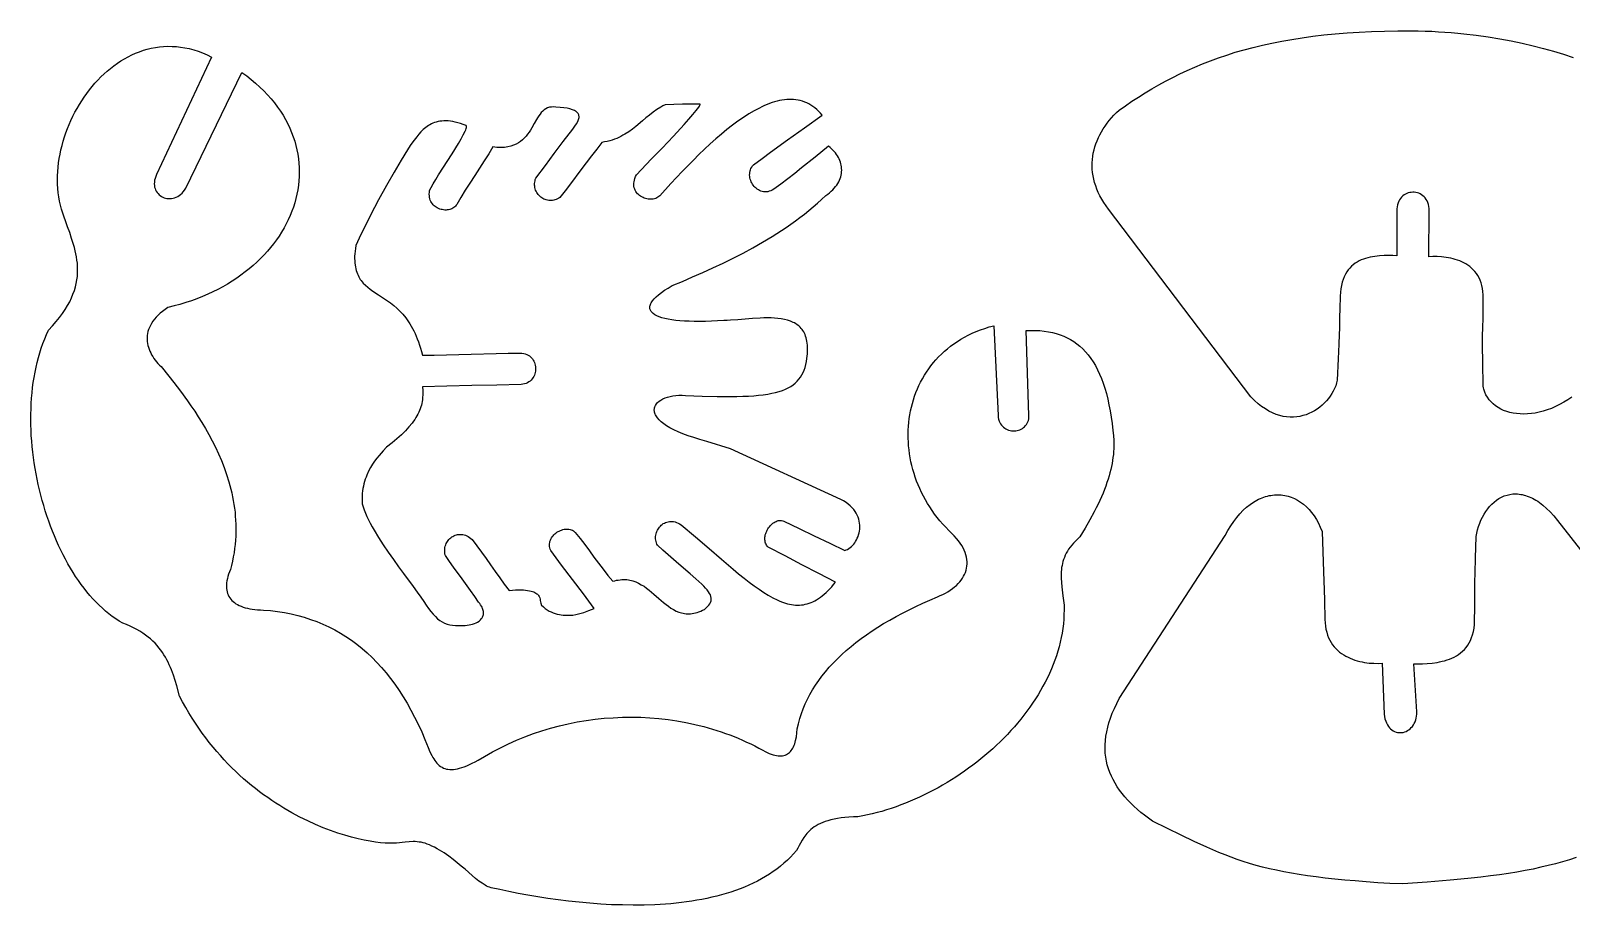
# Model space of a CAD drawing. Extents: x 0 to 511, y 0 to 190.
# Drawn here: x 199.7 to 354.3, y 0 to 87.8 of the extents above; entities that cross this region are included whole.
import ezdxf

# ---------------------------------------------------------------- set-up
doc = ezdxf.new("R2010")
doc.units = 0
doc.layers.add('LAYER_1', color=1, linetype='CONTINUOUS')

msp = doc.modelspace()

# ---------------------------------------------------------------- linework, layer by layer
at = {"layer": 'LAYER_1'}
for points in [[(354.4, 51.01), (354, 50.73), (353.59, 50.48), (353.18, 50.25), (352.77, 50.05), (352.36, 49.87), (351.95, 49.71), (351.54, 49.59), (351.14, 49.48), (350.74, 49.4), (350.35, 49.34), (349.97, 49.31), (349.59, 49.3), (349.22, 49.31), (348.86, 49.34), (348.52, 49.39), (348.19, 49.47), (347.87, 49.56), (347.56, 49.67), (347.27, 49.8), (347, 49.96), (346.75, 50.13), (346.51, 50.31), (346.3, 50.52), (346.11, 50.74), (345.94, 50.98), (345.79, 51.24), (345.67, 51.51), (345.57, 51.79), (345.53, 51.94), (345.5, 52.09), (345.47, 54.51), (345.45, 56.15), (345.45, 57.23), (345.46, 57.93), (345.5, 59), (345.51, 59.76), (345.52, 60.92), (345.51, 61.27), (345.49, 61.6), (345.44, 61.91), (345.38, 62.21), (345.3, 62.48), (345.2, 62.74), (345.09, 62.98), (344.97, 63.2), (344.83, 63.41), (344.68, 63.61), (344.52, 63.79), (344.35, 63.95), (344.17, 64.1), (343.98, 64.24), (343.78, 64.37), (343.57, 64.48), (343.36, 64.59), (343.15, 64.68), (342.93, 64.76), (342.7, 64.83), (342.48, 64.89), (342.25, 64.94), (342.02, 64.99), (341.79, 65.03), (341.33, 65.08), (340.88, 65.1), (340.45, 65.11), (340.04, 65.09), (340.09, 69.71), (340.08, 69.94), (340.05, 70.15), (340.01, 70.35), (339.94, 70.53), (339.87, 70.7), (339.78, 70.85), (339.68, 70.99), (339.57, 71.11), (339.45, 71.22), (339.32, 71.31), (339.18, 71.39), (339.04, 71.46), (338.9, 71.51), (338.75, 71.54), (338.59, 71.56), (338.44, 71.56), (338.29, 71.55), (338.14, 71.53), (337.99, 71.49), (337.84, 71.44), (337.7, 71.37), (337.57, 71.29), (337.44, 71.19), (337.32, 71.08), (337.22, 70.95), (337.12, 70.81), (337.03, 70.66), (336.96, 70.49), (336.9, 70.31), (336.86, 70.11), (336.84, 69.9), (336.83, 69.68), (336.83, 69.68), (336.85, 65.19), (336.44, 65.2), (336.01, 65.2), (335.56, 65.2), (335.09, 65.17), (334.63, 65.12), (334.39, 65.09), (334.16, 65.04), (333.93, 64.99), (333.71, 64.93), (333.49, 64.85), (333.27, 64.77), (333.06, 64.67), (332.85, 64.56), (332.66, 64.43), (332.47, 64.29), (332.29, 64.13), (332.12, 63.96), (331.96, 63.77), (331.81, 63.56), (331.68, 63.33), (331.56, 63.08), (331.45, 62.82), (331.36, 62.53), (331.28, 62.22), (331.22, 61.88), (331.18, 61.53), (331.15, 61.14), (331.11, 59.86), (331.09, 59.02), (331.08, 57.92), (331.06, 57.28), (331.03, 56.32), (330.96, 54.85), (330.86, 52.69), (330.79, 52.42), (330.7, 52.14), (330.59, 51.88), (330.46, 51.61), (330.31, 51.35), (330.15, 51.1), (329.97, 50.86), (329.77, 50.62), (329.56, 50.4), (329.34, 50.19), (329.1, 49.99), (328.85, 49.8), (328.59, 49.63), (328.31, 49.48), (328.02, 49.35), (327.73, 49.23), (327.42, 49.14), (327.11, 49.07), (326.79, 49.02), (326.46, 48.99), (326.12, 48.99), (325.78, 49.02), (325.43, 49.07), (325.08, 49.16), (324.72, 49.27), (324.36, 49.42), (324, 49.6), (323.64, 49.81), (323.27, 50.06), (322.91, 50.34), (322.54, 50.67), (322.18, 51.03), (307.91, 69.86), (307.66, 70.2), (307.43, 70.53), (307.22, 70.87), (307.04, 71.2), (306.87, 71.54), (306.73, 71.87), (306.61, 72.21), (306.5, 72.55), (306.41, 72.88), (306.35, 73.21), (306.3, 73.54), (306.27, 73.88), (306.25, 74.2), (306.26, 74.53), (306.28, 74.86), (306.32, 75.18), (306.37, 75.5), (306.44, 75.81), (306.53, 76.13), (306.63, 76.44), (306.75, 76.74), (306.88, 77.05), (307.03, 77.34), (307.19, 77.64), (307.37, 77.93), (307.55, 78.21), (307.76, 78.49), (307.97, 78.77), (308.2, 79.04), (308.44, 79.3), (308.69, 79.56), (308.95, 79.81), (309.6, 80.25), (310.25, 80.69), (310.9, 81.11), (311.57, 81.53), (312.24, 81.93), (312.93, 82.33), (313.63, 82.71), (314.34, 83.08), (315.06, 83.44), (315.8, 83.79), (316.56, 84.13), (317.33, 84.45), (318.12, 84.76), (318.94, 85.06), (319.77, 85.34), (320.62, 85.61), (321.5, 85.86), (322.41, 86.1), (323.34, 86.33), (324.29, 86.54), (325.28, 86.74), (326.29, 86.91), (327.33, 87.08), (328.41, 87.22), (329.52, 87.35), (330.66, 87.47), (331.84, 87.56), (333.05, 87.64), (334.31, 87.7), (335.6, 87.74), (336.93, 87.76), (338.3, 87.77), (338.99, 87.76), (339.67, 87.74), (340.34, 87.72), (341.01, 87.68), (341.67, 87.64), (342.31, 87.59), (342.95, 87.54), (343.58, 87.48), (344.82, 87.34), (346.02, 87.17), (347.19, 86.97), (348.33, 86.76), (349.44, 86.53), (350.52, 86.27), (351.56, 86), (352.58, 85.71), (353.58, 85.41), (354.54, 85.09)], [(354.83, 4.79), (354.16, 4.56), (353.48, 4.35), (352.77, 4.16), (352.04, 3.97), (351.3, 3.8), (350.52, 3.63), (349.73, 3.48), (348.9, 3.33), (348.04, 3.19), (347.16, 3.06), (346.24, 2.94), (345.28, 2.82), (344.29, 2.71), (343.25, 2.61), (342.18, 2.5), (339.9, 2.31), (337.43, 2.13), (336.15, 2.19), (334.92, 2.26), (333.76, 2.34), (332.66, 2.43), (331.61, 2.52), (330.61, 2.61), (329.65, 2.71), (328.74, 2.83), (327.88, 2.94), (327.05, 3.07), (326.25, 3.2), (325.49, 3.34), (324.76, 3.5), (324.06, 3.66), (323.37, 3.83), (322.71, 4), (322.06, 4.19), (321.43, 4.39), (320.81, 4.6), (320.2, 4.82), (319.59, 5.06), (318.98, 5.3), (318.37, 5.56), (317.76, 5.82), (316.5, 6.4), (315.19, 7.02), (313.81, 7.7), (312.31, 8.44), (311.91, 8.73), (311.52, 9.02), (311.14, 9.32), (310.79, 9.62), (310.45, 9.93), (310.12, 10.24), (309.81, 10.56), (309.52, 10.89), (309.25, 11.22), (309, 11.55), (308.76, 11.89), (308.55, 12.24), (308.35, 12.6), (308.18, 12.96), (308.02, 13.33), (307.89, 13.7), (307.77, 14.08), (307.68, 14.47), (307.62, 14.87), (307.57, 15.27), (307.55, 15.68), (307.55, 16.1), (307.58, 16.53), (307.63, 16.96), (307.71, 17.4), (307.81, 17.86), (307.94, 18.32), (308.09, 18.78), (308.27, 19.26), (308.48, 19.75), (308.72, 20.24), (308.98, 20.75), (319.59, 37.1), (319.87, 37.61), (320.16, 38.08), (320.46, 38.52), (320.77, 38.93), (321.09, 39.3), (321.42, 39.64), (321.76, 39.94), (322.1, 40.21), (322.44, 40.44), (322.79, 40.65), (322.96, 40.74), (323.14, 40.82), (323.32, 40.89), (323.49, 40.96), (323.67, 41.01), (323.84, 41.06), (324.02, 41.11), (324.2, 41.14), (324.37, 41.17), (324.55, 41.18), (324.72, 41.19), (324.9, 41.2), (325.07, 41.19), (325.24, 41.18), (325.41, 41.16), (325.58, 41.13), (325.75, 41.1), (325.92, 41.06), (326.24, 40.95), (326.57, 40.82), (326.88, 40.65), (327.18, 40.46), (327.48, 40.24), (327.76, 39.99), (328.03, 39.72), (328.29, 39.42), (328.53, 39.09), (328.76, 38.73), (328.97, 38.35), (329.16, 37.94), (329.34, 37.51), (329.48, 33.45), (329.55, 31.67), (329.59, 30.61), (329.62, 28.68), (329.64, 28.34), (329.67, 28), (329.72, 27.69), (329.8, 27.39), (329.88, 27.11), (329.99, 26.85), (330.11, 26.6), (330.24, 26.36), (330.39, 26.15), (330.55, 25.94), (330.72, 25.75), (330.91, 25.57), (331.1, 25.41), (331.3, 25.26), (331.51, 25.12), (331.72, 25), (331.95, 24.88), (332.17, 24.78), (332.4, 24.69), (332.64, 24.61), (332.87, 24.53), (333.11, 24.47), (333.35, 24.42), (333.59, 24.37), (333.82, 24.34), (334.06, 24.31), (334.52, 24.28), (334.96, 24.27), (335.37, 24.28), (335.56, 19.18), (335.6, 18.93), (335.65, 18.7), (335.72, 18.48), (335.8, 18.29), (335.89, 18.11), (335.99, 17.95), (336.1, 17.81), (336.22, 17.69), (336.34, 17.59), (336.48, 17.5), (336.61, 17.43), (336.76, 17.38), (336.9, 17.34), (337.05, 17.32), (337.2, 17.32), (337.34, 17.33), (337.49, 17.35), (337.64, 17.4), (337.78, 17.45), (337.92, 17.52), (338.05, 17.61), (338.17, 17.71), (338.29, 17.82), (338.4, 17.95), (338.5, 18.09), (338.59, 18.24), (338.67, 18.41), (338.74, 18.59), (338.79, 18.78), (338.83, 18.98), (338.85, 19.19), (338.85, 19.42), (338.85, 19.42), (338.56, 24.23), (338.97, 24.23), (339.42, 24.24), (339.89, 24.26), (340.39, 24.3), (340.89, 24.37), (341.14, 24.42), (341.39, 24.48), (341.64, 24.54), (341.88, 24.62), (342.12, 24.7), (342.36, 24.8), (342.59, 24.91), (342.82, 25.04), (343.03, 25.17), (343.24, 25.33), (343.44, 25.49), (343.62, 25.68), (343.8, 25.88), (343.96, 26.09), (344.1, 26.33), (344.24, 26.58), (344.35, 26.86), (344.45, 27.15), (344.53, 27.47), (344.59, 27.81), (344.63, 28.16), (344.65, 28.55), (344.67, 29.84), (344.68, 30.68), (344.67, 31.77), (344.68, 32.42), (344.7, 33.37), (344.74, 34.84), (344.81, 37), (344.87, 37.35), (344.95, 37.69), (345.05, 38.02), (345.17, 38.34), (345.29, 38.65), (345.44, 38.96), (345.6, 39.25), (345.77, 39.52), (345.96, 39.78), (346.16, 40.03), (346.38, 40.25), (346.6, 40.46), (346.84, 40.65), (347.09, 40.82), (347.35, 40.96), (347.62, 41.08), (347.91, 41.17), (348.2, 41.24), (348.5, 41.28), (348.65, 41.28), (348.8, 41.29), (348.96, 41.28), (349.12, 41.26), (349.28, 41.24), (349.44, 41.21), (349.61, 41.17), (349.77, 41.12), (349.94, 41.07), (350.11, 41), (350.28, 40.93), (350.45, 40.84), (350.63, 40.75), (350.8, 40.65), (350.98, 40.54), (351.15, 40.42), (351.51, 40.14), (351.87, 39.83), (352.24, 39.47), (352.61, 39.07), (352.98, 38.63), (367.55, 20.02)]]:
    msp.add_lwpolyline(points, dxfattribs=at)
for points in [[(201.48, 57.73), (201.88, 58.16), (202.25, 58.58), (202.58, 59), (202.88, 59.4), (203.15, 59.8), (203.39, 60.2), (203.6, 60.58), (203.78, 60.96), (203.93, 61.33), (204.07, 61.7), (204.17, 62.06), (204.26, 62.42), (204.32, 62.76), (204.37, 63.11), (204.39, 63.45), (204.4, 63.78), (204.39, 64.11), (204.37, 64.44), (204.33, 64.76), (204.28, 65.07), (204.22, 65.39), (204.15, 65.7), (204.07, 66.01), (203.99, 66.31), (203.8, 66.91), (203.6, 67.51), (203.39, 68.09), (203.19, 68.68), (203.04, 69.06), (202.9, 69.46), (202.77, 69.85), (202.67, 70.26), (202.58, 70.67), (202.51, 71.09), (202.45, 71.51), (202.41, 71.93), (202.38, 72.36), (202.37, 72.79), (202.38, 73.22), (202.4, 73.65), (202.44, 74.08), (202.49, 74.52), (202.55, 74.95), (202.63, 75.39), (202.72, 75.82), (202.83, 76.25), (202.95, 76.68), (203.08, 77.11), (203.22, 77.53), (203.38, 77.95), (203.55, 78.37), (203.73, 78.78), (203.92, 79.19), (204.13, 79.59), (204.34, 79.98), (204.57, 80.37), (204.81, 80.74), (205.05, 81.11), (205.31, 81.48), (205.58, 81.83), (205.85, 82.17), (206.14, 82.51), (206.44, 82.83), (206.74, 83.14), (207.05, 83.44), (207.38, 83.73), (207.71, 84), (208.04, 84.26), (208.39, 84.51), (208.74, 84.74), (209.1, 84.96), (209.47, 85.16), (209.84, 85.35), (210.22, 85.52), (210.6, 85.67), (211, 85.81), (211.39, 85.93), (211.79, 86.02), (212.2, 86.1), (212.61, 86.16), (213.03, 86.2), (213.45, 86.22), (213.88, 86.21), (214.31, 86.19), (214.74, 86.14), (215.17, 86.07), (215.61, 85.98), (216.05, 85.86), (216.5, 85.71), (216.94, 85.55), (217.39, 85.35), (217.84, 85.13), (212.32, 73.34), (212.24, 73.15), (212.17, 72.96), (212.13, 72.77), (212.1, 72.59), (212.09, 72.42), (212.1, 72.25), (212.13, 72.09), (212.17, 71.94), (212.23, 71.8), (212.3, 71.67), (212.38, 71.54), (212.47, 71.43), (212.58, 71.32), (212.69, 71.23), (212.81, 71.15), (212.94, 71.08), (213.08, 71.02), (213.22, 70.97), (213.37, 70.94), (213.52, 70.92), (213.67, 70.92), (213.83, 70.93), (213.98, 70.96), (214.14, 71), (214.29, 71.06), (214.45, 71.13), (214.59, 71.23), (214.74, 71.34), (214.88, 71.47), (215.01, 71.61), (215.14, 71.78), (215.26, 71.97), (220.88, 83.6), (221.37, 83.24), (221.83, 82.87), (222.27, 82.5), (222.69, 82.12), (223.09, 81.73), (223.46, 81.34), (223.82, 80.94), (224.15, 80.53), (224.46, 80.12), (224.75, 79.71), (225.02, 79.29), (225.26, 78.87), (225.49, 78.44), (225.69, 78.01), (225.88, 77.57), (226.04, 77.14), (226.19, 76.7), (226.31, 76.26), (226.42, 75.81), (226.5, 75.37), (226.57, 74.93), (226.61, 74.48), (226.64, 74.04), (226.65, 73.59), (226.64, 73.15), (226.61, 72.7), (226.56, 72.26), (226.5, 71.82), (226.41, 71.38), (226.31, 70.94), (226.19, 70.51), (226.06, 70.08), (225.9, 69.65), (225.73, 69.23), (225.55, 68.81), (225.34, 68.39), (225.12, 67.98), (224.88, 67.57), (224.63, 67.17), (224.36, 66.78), (224.07, 66.39), (223.77, 66.01), (223.45, 65.64), (223.12, 65.27), (222.77, 64.91), (222.4, 64.56), (222.03, 64.22), (221.63, 63.88), (221.23, 63.56), (220.8, 63.24), (220.37, 62.93), (219.92, 62.64), (219.45, 62.35), (218.97, 62.08), (218.48, 61.81), (217.97, 61.56), (217.46, 61.32), (216.92, 61.09), (216.38, 60.88), (215.82, 60.68), (215.25, 60.49), (214.67, 60.31), (214.08, 60.15), (213.47, 60.01), (213.19, 59.81), (212.93, 59.61), (212.69, 59.41), (212.48, 59.21), (212.28, 59.01), (212.11, 58.81), (211.96, 58.61), (211.82, 58.4), (211.7, 58.2), (211.61, 58), (211.53, 57.79), (211.46, 57.59), (211.42, 57.38), (211.39, 57.18), (211.37, 56.98), (211.37, 56.78), (211.38, 56.58), (211.41, 56.38), (211.45, 56.19), (211.51, 56), (211.57, 55.8), (211.65, 55.62), (211.74, 55.43), (211.83, 55.25), (211.94, 55.07), (212.06, 54.89), (212.19, 54.72), (212.32, 54.55), (212.46, 54.39), (212.61, 54.22), (212.77, 54.07), (212.93, 53.92), (214.06, 52.46), (214.72, 51.59), (215.42, 50.63), (215.78, 50.12), (216.15, 49.58), (216.51, 49.03), (216.87, 48.46), (217.22, 47.86), (217.57, 47.25), (217.91, 46.62), (218.23, 45.97), (218.54, 45.31), (218.84, 44.63), (219.11, 43.93), (219.36, 43.22), (219.59, 42.49), (219.69, 42.13), (219.79, 41.75), (219.88, 41.38), (219.96, 41), (220.03, 40.62), (220.09, 40.23), (220.15, 39.84), (220.2, 39.45), (220.23, 39.06), (220.26, 38.66), (220.28, 38.26), (220.29, 37.85), (220.29, 37.45), (220.27, 37.04), (220.25, 36.63), (220.21, 36.21), (220.16, 35.8), (220.1, 35.38), (220.03, 34.96), (219.95, 34.54), (219.85, 34.11), (219.74, 33.68), (219.64, 33.45), (219.56, 33.22), (219.49, 32.99), (219.43, 32.78), (219.39, 32.57), (219.36, 32.37), (219.34, 32.17), (219.33, 31.98), (219.34, 31.8), (219.37, 31.62), (219.4, 31.46), (219.45, 31.29), (219.51, 31.14), (219.58, 30.99), (219.67, 30.85), (219.77, 30.72), (219.88, 30.6), (220, 30.48), (220.14, 30.37), (220.29, 30.26), (220.45, 30.17), (220.63, 30.08), (220.81, 30), (221.01, 29.93), (221.22, 29.86), (221.45, 29.81), (221.68, 29.76), (221.93, 29.72), (222.19, 29.68), (222.47, 29.66), (222.75, 29.64), (223.05, 29.63), (223.77, 29.57), (224.47, 29.48), (225.16, 29.37), (225.83, 29.24), (226.5, 29.08), (227.15, 28.9), (227.78, 28.69), (228.41, 28.46), (229.02, 28.21), (229.62, 27.93), (230.21, 27.63), (230.78, 27.31), (231.34, 26.96), (231.89, 26.59), (232.43, 26.19), (232.95, 25.77), (233.46, 25.33), (233.96, 24.86), (234.44, 24.37), (234.92, 23.85), (235.38, 23.32), (235.82, 22.75), (236.26, 22.17), (236.68, 21.56), (237.09, 20.93), (237.48, 20.27), (237.86, 19.59), (238.23, 18.88), (238.59, 18.16), (238.94, 17.4), (239.27, 16.63), (239.59, 15.83), (239.77, 15.4), (239.95, 15.02), (240.05, 14.84), (240.15, 14.68), (240.25, 14.52), (240.36, 14.38), (240.47, 14.25), (240.59, 14.13), (240.71, 14.02), (240.84, 13.92), (240.98, 13.84), (241.12, 13.77), (241.27, 13.71), (241.42, 13.67), (241.58, 13.64), (241.76, 13.62), (241.94, 13.62), (242.13, 13.63), (242.32, 13.65), (242.53, 13.69), (242.75, 13.75), (242.98, 13.82), (243.22, 13.9), (243.48, 14), (243.74, 14.12), (244.02, 14.25), (244.31, 14.4), (244.61, 14.56), (245.26, 14.94), (245.65, 15.17), (246.04, 15.39), (246.44, 15.6), (246.84, 15.81), (247.24, 16.01), (247.64, 16.2), (248.47, 16.57), (249.31, 16.91), (250.15, 17.22), (251.01, 17.51), (251.88, 17.77), (252.76, 18), (253.65, 18.21), (254.55, 18.39), (255.45, 18.54), (256.35, 18.66), (257.26, 18.76), (258.18, 18.82), (259.09, 18.86), (260.01, 18.88), (260.93, 18.86), (261.84, 18.81), (262.76, 18.74), (263.67, 18.64), (264.57, 18.5), (265.47, 18.34), (265.92, 18.25), (266.37, 18.15), (266.81, 18.05), (267.26, 17.93), (267.7, 17.81), (268.14, 17.68), (268.58, 17.55), (269.01, 17.4), (269.44, 17.25), (269.87, 17.09), (270.3, 16.93), (270.72, 16.75), (271.14, 16.57), (271.56, 16.38), (271.97, 16.19), (272.38, 15.98), (272.79, 15.77), (273.2, 15.55), (273.42, 15.43), (273.63, 15.33), (273.84, 15.24), (274.04, 15.16), (274.22, 15.1), (274.4, 15.05), (274.57, 15.02), (274.74, 14.99), (274.89, 14.98), (275.04, 14.99), (275.18, 15), (275.31, 15.03), (275.44, 15.07), (275.56, 15.12), (275.67, 15.18), (275.77, 15.25), (275.87, 15.34), (275.96, 15.43), (276.05, 15.54), (276.13, 15.65), (276.2, 15.77), (276.27, 15.91), (276.33, 16.05), (276.39, 16.2), (276.48, 16.53), (276.56, 16.9), (276.61, 17.29), (276.65, 17.71), (276.76, 18.22), (276.9, 18.73), (277.06, 19.23), (277.24, 19.72), (277.45, 20.21), (277.67, 20.69), (277.92, 21.16), (278.19, 21.63), (278.48, 22.09), (278.8, 22.55), (279.13, 23), (279.49, 23.44), (279.86, 23.88), (280.26, 24.31), (280.68, 24.74), (281.11, 25.15), (281.57, 25.57), (282.05, 25.97), (282.54, 26.37), (283.06, 26.76), (283.6, 27.15), (284.15, 27.53), (284.72, 27.9), (285.32, 28.27), (285.93, 28.62), (286.56, 28.98), (287.2, 29.32), (287.87, 29.66), (288.55, 29.99), (289.25, 30.32), (289.97, 30.63), (290.71, 30.95), (290.99, 31.07), (291.27, 31.2), (291.53, 31.33), (291.77, 31.47), (292.01, 31.62), (292.23, 31.78), (292.43, 31.94), (292.62, 32.1), (292.8, 32.28), (292.96, 32.45), (293.11, 32.64), (293.24, 32.82), (293.35, 33.02), (293.45, 33.21), (293.54, 33.41), (293.6, 33.62), (293.65, 33.83), (293.68, 34.04), (293.7, 34.26), (293.69, 34.48), (293.67, 34.7), (293.63, 34.93), (293.58, 35.16), (293.5, 35.39), (293.4, 35.62), (293.29, 35.86), (293.16, 36.09), (293, 36.33), (292.83, 36.57), (292.63, 36.82), (292.41, 37.06), (292.18, 37.3), (291.86, 37.61), (291.55, 37.93), (291.25, 38.25), (290.96, 38.58), (290.69, 38.92), (290.43, 39.26), (290.18, 39.61), (289.94, 39.97), (289.72, 40.33), (289.51, 40.69), (289.31, 41.06), (289.12, 41.43), (288.95, 41.81), (288.78, 42.19), (288.63, 42.57), (288.49, 42.95), (288.37, 43.34), (288.25, 43.73), (288.15, 44.12), (288.06, 44.52), (287.99, 44.91), (287.92, 45.31), (287.87, 45.7), (287.83, 46.1), (287.8, 46.49), (287.78, 46.89), (287.78, 47.28), (287.79, 47.68), (287.81, 48.07), (287.85, 48.46), (287.89, 48.84), (287.95, 49.23), (288.02, 49.61), (288.1, 49.99), (288.2, 50.36), (288.31, 50.73), (288.43, 51.1), (288.56, 51.46), (288.71, 51.82), (288.86, 52.17), (289.03, 52.51), (289.22, 52.85), (289.41, 53.19), (289.62, 53.52), (289.84, 53.84), (290.07, 54.15), (290.31, 54.46), (290.57, 54.75), (290.84, 55.04), (291.12, 55.32), (291.42, 55.6), (291.72, 55.86), (292.04, 56.11), (292.37, 56.35), (292.72, 56.59), (293.07, 56.81), (293.44, 57.02), (293.82, 57.22), (294.22, 57.41), (294.62, 57.59), (295.04, 57.75), (295.47, 57.9), (295.92, 58.04), (296.37, 58.17), (296.8, 49.14), (296.82, 48.95), (296.86, 48.77), (296.91, 48.6), (296.97, 48.45), (297.05, 48.31), (297.14, 48.18), (297.24, 48.07), (297.35, 47.97), (297.47, 47.88), (297.6, 47.81), (297.73, 47.74), (297.87, 47.69), (298.01, 47.66), (298.15, 47.63), (298.29, 47.62), (298.44, 47.62), (298.58, 47.63), (298.72, 47.65), (298.86, 47.69), (299, 47.73), (299.13, 47.79), (299.25, 47.86), (299.37, 47.94), (299.47, 48.03), (299.57, 48.14), (299.66, 48.25), (299.74, 48.38), (299.8, 48.51), (299.85, 48.66), (299.88, 48.82), (299.9, 48.99), (299.9, 49.17), (299.64, 57.69), (300.11, 57.7), (300.57, 57.7), (301.01, 57.67), (301.44, 57.62), (301.86, 57.56), (302.26, 57.48), (302.65, 57.38), (303.03, 57.26), (303.4, 57.11), (303.75, 56.95), (304.09, 56.77), (304.42, 56.57), (304.73, 56.34), (305.03, 56.1), (305.32, 55.83), (305.6, 55.54), (305.86, 55.23), (306.11, 54.89), (306.35, 54.54), (306.58, 54.16), (306.79, 53.75), (306.99, 53.32), (307.18, 52.87), (307.36, 52.39), (307.52, 51.89), (307.68, 51.36), (307.82, 50.81), (307.94, 50.23), (308.06, 49.63), (308.17, 49), (308.26, 48.34), (308.34, 47.65), (308.4, 47.15), (308.43, 46.63), (308.43, 46.36), (308.43, 46.09), (308.42, 45.81), (308.4, 45.53), (308.38, 45.24), (308.34, 44.95), (308.3, 44.65), (308.25, 44.35), (308.19, 44.04), (308.12, 43.73), (308.04, 43.41), (307.95, 43.09), (307.85, 42.75), (307.74, 42.42), (307.62, 42.07), (307.49, 41.72), (307.35, 41.37), (307.2, 41), (307.03, 40.63), (306.86, 40.25), (306.67, 39.87), (306.47, 39.48), (306.03, 38.67), (305.54, 37.83), (305, 36.96), (304.78, 36.75), (304.57, 36.55), (304.37, 36.34), (304.2, 36.14), (304.04, 35.93), (303.89, 35.73), (303.77, 35.53), (303.65, 35.32), (303.55, 35.12), (303.46, 34.91), (303.39, 34.71), (303.32, 34.5), (303.27, 34.3), (303.23, 34.09), (303.19, 33.89), (303.17, 33.68), (303.15, 33.47), (303.14, 33.26), (303.14, 32.83), (303.17, 32.4), (303.21, 31.96), (303.32, 31.06), (303.37, 30.59), (303.43, 30.11), (303.43, 29.64), (303.42, 29.18), (303.4, 28.71), (303.36, 28.25), (303.3, 27.78), (303.23, 27.32), (303.15, 26.86), (303.05, 26.4), (302.93, 25.95), (302.8, 25.49), (302.66, 25.04), (302.51, 24.59), (302.34, 24.15), (302.16, 23.71), (301.97, 23.27), (301.76, 22.83), (301.54, 22.4), (301.31, 21.97), (301.07, 21.54), (300.82, 21.12), (300.56, 20.7), (300.28, 20.28), (300, 19.87), (299.71, 19.47), (299.4, 19.07), (299.09, 18.67), (298.77, 18.28), (298.44, 17.9), (298.1, 17.52), (297.75, 17.14), (297.39, 16.77), (297.02, 16.41), (296.65, 16.06), (296.27, 15.7), (295.88, 15.36), (295.49, 15.02), (295.09, 14.69), (294.68, 14.37), (294.27, 14.05), (293.85, 13.74), (293.42, 13.44), (292.99, 13.14), (292.56, 12.85), (292.12, 12.57), (291.68, 12.3), (291.23, 12.04), (290.78, 11.78), (290.32, 11.53), (289.86, 11.3), (289.4, 11.07), (288.93, 10.85), (288.46, 10.63), (287.99, 10.43), (287.52, 10.24), (287.05, 10.06), (286.57, 9.88), (286.09, 9.72), (285.62, 9.57), (285.14, 9.42), (284.66, 9.29), (284.18, 9.17), (283.7, 9.06), (283.22, 8.96), (282.74, 8.87), (282.28, 8.86), (281.84, 8.83), (281.43, 8.8), (281.05, 8.76), (280.68, 8.7), (280.34, 8.64), (280.03, 8.57), (279.73, 8.48), (279.46, 8.4), (279.2, 8.3), (278.97, 8.2), (278.75, 8.09), (278.54, 7.98), (278.36, 7.86), (278.18, 7.73), (278.02, 7.61), (277.88, 7.48), (277.74, 7.34), (277.62, 7.21), (277.51, 7.07), (277.3, 6.79), (277.13, 6.52), (276.98, 6.24), (276.84, 5.98), (276.71, 5.73), (276.58, 5.5), (276.28, 5.16), (275.97, 4.83), (275.65, 4.51), (275.31, 4.21), (274.96, 3.91), (274.6, 3.63), (274.23, 3.37), (273.85, 3.11), (273.46, 2.87), (273.06, 2.64), (272.65, 2.41), (272.23, 2.21), (271.8, 2.01), (271.36, 1.82), (270.91, 1.64), (270.45, 1.47), (269.99, 1.32), (269.52, 1.17), (269.04, 1.03), (268.56, 0.9), (268.07, 0.79), (267.57, 0.68), (267.07, 0.58), (266.56, 0.49), (266.05, 0.4), (265.53, 0.33), (265.01, 0.26), (264.48, 0.2), (263.95, 0.15), (263.42, 0.11), (262.35, 0.05), (261.27, 0.01), (260.18, 0), (259.09, 0.02), (258, 0.05), (256.91, 0.11), (255.83, 0.19), (254.75, 0.29), (253.69, 0.41), (252.64, 0.54), (251.6, 0.68), (250.59, 0.84), (249.6, 1.01), (248.63, 1.18), (247.69, 1.37), (246.78, 1.56), (245.9, 1.75), (245.76, 1.8), (245.61, 1.85), (245.46, 1.92), (245.31, 2), (245, 2.2), (244.68, 2.42), (244.35, 2.68), (244.01, 2.97), (243.29, 3.6), (242.9, 3.93), (242.51, 4.26), (242.09, 4.6), (241.65, 4.92), (241.2, 5.24), (240.73, 5.53), (240.48, 5.67), (240.23, 5.81), (239.97, 5.94), (239.71, 6.05), (239.5, 6.14), (239.29, 6.21), (239.09, 6.27), (238.88, 6.31), (238.68, 6.34), (238.49, 6.37), (238.29, 6.38), (238.09, 6.38), (237.69, 6.37), (237.28, 6.34), (236.41, 6.24), (236.08, 6.22), (235.71, 6.21), (235.29, 6.23), (234.82, 6.27), (234.31, 6.33), (233.76, 6.41), (233.18, 6.52), (232.56, 6.66), (231.91, 6.82), (231.23, 7.02), (230.52, 7.24), (229.8, 7.49), (229.05, 7.78), (228.28, 8.1), (227.5, 8.46), (226.71, 8.85), (225.91, 9.28), (225.51, 9.51), (225.1, 9.74), (224.7, 9.99), (224.29, 10.25), (223.88, 10.52), (223.48, 10.8), (223.07, 11.09), (222.67, 11.39), (222.26, 11.7), (221.86, 12.02), (221.46, 12.35), (221.06, 12.7), (220.66, 13.05), (220.27, 13.42), (219.88, 13.8), (219.49, 14.19), (219.11, 14.59), (218.73, 15.01), (218.36, 15.43), (217.99, 15.87), (217.62, 16.32), (217.26, 16.79), (216.91, 17.27), (216.56, 17.76), (216.22, 18.26), (215.89, 18.78), (215.56, 19.31), (215.25, 19.85), (214.94, 20.41), (214.63, 20.98), (214.35, 22.03), (214.19, 22.56), (214.02, 23.09), (213.82, 23.61), (213.72, 23.87), (213.6, 24.12), (213.48, 24.38), (213.35, 24.63), (213.22, 24.88), (213.07, 25.12), (212.91, 25.36), (212.74, 25.6), (212.56, 25.83), (212.37, 26.06), (212.17, 26.29), (211.95, 26.5), (211.72, 26.72), (211.47, 26.92), (211.21, 27.12), (210.94, 27.31), (210.65, 27.5), (210.34, 27.68), (210.01, 27.85), (209.67, 28.01), (209.31, 28.17), (208.93, 28.31), (208.57, 28.52), (208.22, 28.75), (207.88, 28.99), (207.54, 29.24), (207.21, 29.52), (206.88, 29.81), (206.56, 30.11), (206.25, 30.42), (205.94, 30.75), (205.63, 31.1), (205.33, 31.45), (205.04, 31.82), (204.76, 32.2), (204.48, 32.6), (204.2, 33), (203.94, 33.41), (203.68, 33.84), (203.43, 34.27), (203.18, 34.72), (202.95, 35.17), (202.72, 35.63), (202.49, 36.1), (202.28, 36.58), (202.07, 37.06), (201.87, 37.56), (201.68, 38.06), (201.5, 38.56), (201.32, 39.07), (201.15, 39.59), (200.99, 40.11), (200.84, 40.63), (200.7, 41.16), (200.57, 41.7), (200.44, 42.23), (200.33, 42.77), (200.22, 43.31), (200.13, 43.85), (200.04, 44.4), (199.96, 44.95), (199.9, 45.49), (199.84, 46.04), (199.79, 46.59), (199.75, 47.13), (199.72, 47.68), (199.71, 48.22), (199.7, 48.76), (199.7, 49.3), (199.72, 49.84), (199.74, 50.37), (199.78, 50.9), (199.82, 51.43), (199.88, 51.95), (199.95, 52.47), (200.03, 52.98), (200.12, 53.49), (200.22, 53.99), (200.34, 54.48), (200.46, 54.97), (200.6, 55.45), (200.75, 55.92), (200.92, 56.39), (201.09, 56.84), (201.28, 57.29), (201.48, 57.73)], [(239.01, 55.22), (240.2, 55.22), (241.42, 55.25), (243.91, 55.31), (246.41, 55.37), (247.63, 55.4), (248.82, 55.4), (249.01, 55.4), (249.18, 55.38), (249.34, 55.34), (249.49, 55.29), (249.62, 55.22), (249.75, 55.14), (249.87, 55.05), (249.97, 54.95), (250.06, 54.84), (250.14, 54.72), (250.21, 54.6), (250.26, 54.46), (250.31, 54.33), (250.34, 54.19), (250.36, 54.04), (250.37, 53.9), (250.37, 53.75), (250.36, 53.61), (250.33, 53.47), (250.3, 53.33), (250.25, 53.19), (250.19, 53.06), (250.11, 52.94), (250.03, 52.82), (249.93, 52.71), (249.82, 52.61), (249.7, 52.52), (249.57, 52.45), (249.43, 52.38), (249.27, 52.33), (249.1, 52.3), (248.92, 52.28), (246.48, 52.21), (243.96, 52.15), (241.45, 52.1), (239.01, 52.03), (239.04, 51.65), (239.05, 51.28), (239.03, 50.91), (239.01, 50.73), (238.99, 50.55), (238.95, 50.37), (238.91, 50.19), (238.86, 50.02), (238.79, 49.84), (238.73, 49.66), (238.65, 49.48), (238.56, 49.3), (238.46, 49.12), (238.35, 48.94), (238.24, 48.76), (238.11, 48.57), (237.97, 48.39), (237.66, 48.01), (237.31, 47.63), (236.91, 47.23), (236.46, 46.82), (235.97, 46.4), (235.42, 45.96), (235.07, 45.6), (234.87, 45.38), (234.66, 45.14), (234.44, 44.87), (234.22, 44.58), (234.01, 44.26), (233.8, 43.92), (233.6, 43.55), (233.43, 43.16), (233.35, 42.96), (233.27, 42.75), (233.2, 42.53), (233.14, 42.3), (233.09, 42.07), (233.04, 41.83), (233.01, 41.59), (232.98, 41.34), (232.96, 41.09), (232.96, 40.82), (232.96, 40.55), (232.98, 40.28), (233.06, 39.98), (233.17, 39.67), (233.29, 39.36), (233.43, 39.03), (233.59, 38.69), (233.77, 38.34), (233.96, 37.99), (234.16, 37.63), (234.6, 36.9), (235.08, 36.16), (235.58, 35.42), (236.1, 34.69), (236.61, 33.97), (237.12, 33.28), (238.07, 32), (238.49, 31.43), (238.86, 30.93), (239.16, 30.48), (239.38, 30.12), (239.62, 29.78), (239.86, 29.48), (240.09, 29.21), (240.32, 28.97), (240.54, 28.76), (240.77, 28.59), (241, 28.44), (241.24, 28.32), (241.49, 28.22), (241.75, 28.15), (242.02, 28.1), (242.32, 28.07), (242.63, 28.06), (242.96, 28.07), (243.32, 28.09), (243.7, 28.14), (243.87, 28.16), (244.05, 28.2), (244.23, 28.26), (244.4, 28.33), (244.56, 28.42), (244.71, 28.52), (244.85, 28.64), (244.96, 28.77), (245.01, 28.84), (245.05, 28.92), (245.09, 29), (245.11, 29.09), (245.13, 29.18), (245.14, 29.27), (245.15, 29.37), (245.14, 29.47), (245.12, 29.57), (245.09, 29.68), (245.05, 29.79), (245, 29.91), (244.93, 30.03), (244.86, 30.15), (244.77, 30.28), (244.66, 30.41), (244.26, 31), (243.85, 31.58), (242.99, 32.75), (242.13, 33.92), (241.72, 34.51), (241.32, 35.09), (241.28, 35.23), (241.26, 35.37), (241.25, 35.51), (241.25, 35.65), (241.26, 35.78), (241.28, 35.91), (241.31, 36.04), (241.35, 36.17), (241.4, 36.29), (241.46, 36.4), (241.53, 36.51), (241.6, 36.61), (241.68, 36.71), (241.77, 36.8), (241.86, 36.88), (241.96, 36.96), (242.07, 37.02), (242.18, 37.08), (242.3, 37.13), (242.42, 37.17), (242.54, 37.2), (242.67, 37.22), (242.8, 37.22), (242.93, 37.22), (243.06, 37.2), (243.2, 37.17), (243.33, 37.13), (243.47, 37.07), (243.61, 37), (243.74, 36.92), (243.88, 36.82), (244.01, 36.7), (244.49, 36.08), (244.95, 35.44), (245.41, 34.8), (245.86, 34.15), (246.31, 33.5), (246.77, 32.86), (247.23, 32.22), (247.71, 31.6), (248.05, 31.63), (248.36, 31.64), (248.65, 31.65), (248.91, 31.65), (249.15, 31.64), (249.37, 31.62), (249.57, 31.6), (249.75, 31.57), (249.92, 31.53), (250.06, 31.49), (250.19, 31.44), (250.3, 31.39), (250.4, 31.33), (250.49, 31.27), (250.56, 31.21), (250.63, 31.14), (250.68, 31.07), (250.72, 31), (250.79, 30.86), (250.83, 30.71), (250.85, 30.57), (250.89, 30.31), (250.92, 30.21), (250.94, 30.16), (250.96, 30.12), (251.16, 29.94), (251.35, 29.79), (251.55, 29.65), (251.75, 29.53), (251.95, 29.43), (252.15, 29.35), (252.35, 29.28), (252.55, 29.22), (252.76, 29.18), (252.96, 29.15), (253.16, 29.12), (253.36, 29.11), (253.75, 29.1), (254.13, 29.12), (254.42, 29.17), (254.69, 29.23), (254.96, 29.3), (255.22, 29.38), (255.73, 29.57), (256.26, 29.78), (255.71, 30.52), (255.17, 31.25), (254.08, 32.69), (252.99, 34.14), (252.44, 34.87), (251.9, 35.61), (251.84, 35.74), (251.8, 35.87), (251.78, 36.01), (251.77, 36.14), (251.77, 36.27), (251.79, 36.39), (251.82, 36.52), (251.86, 36.64), (251.92, 36.75), (251.98, 36.86), (252.05, 36.97), (252.13, 37.08), (252.22, 37.17), (252.31, 37.26), (252.42, 37.35), (252.52, 37.43), (252.64, 37.5), (252.75, 37.56), (252.87, 37.62), (252.99, 37.66), (253.12, 37.7), (253.24, 37.73), (253.36, 37.75), (253.49, 37.76), (253.61, 37.75), (253.73, 37.74), (253.85, 37.71), (253.96, 37.68), (254.07, 37.63), (254.17, 37.57), (254.27, 37.49), (254.36, 37.4), (254.85, 36.8), (255.33, 36.19), (255.79, 35.57), (256.24, 34.95), (256.7, 34.34), (257.16, 33.72), (257.63, 33.11), (258.13, 32.51), (258.32, 32.56), (258.5, 32.61), (258.68, 32.64), (258.86, 32.67), (259.03, 32.68), (259.2, 32.69), (259.36, 32.69), (259.53, 32.68), (259.69, 32.66), (259.84, 32.63), (259.99, 32.59), (260.14, 32.55), (260.44, 32.45), (260.72, 32.32), (260.99, 32.17), (261.26, 32.01), (261.51, 31.83), (261.77, 31.63), (262.02, 31.43), (262.26, 31.22), (262.75, 30.8), (263.23, 30.38), (263.47, 30.18), (263.72, 30), (263.97, 29.82), (264.23, 29.67), (264.49, 29.53), (264.76, 29.42), (265.04, 29.34), (265.18, 29.3), (265.33, 29.28), (265.48, 29.26), (265.63, 29.25), (265.78, 29.25), (265.94, 29.26), (266.1, 29.28), (266.26, 29.3), (266.43, 29.34), (266.6, 29.39), (266.77, 29.45), (266.95, 29.52), (267.13, 29.6), (267.32, 29.69), (267.5, 29.84), (267.65, 29.98), (267.78, 30.12), (267.88, 30.26), (267.95, 30.4), (267.99, 30.54), (268.01, 30.68), (268.01, 30.83), (267.97, 30.98), (267.92, 31.14), (267.83, 31.3), (267.73, 31.47), (267.6, 31.64), (267.45, 31.82), (267.27, 32.01), (267.07, 32.21), (266.46, 32.76), (265.88, 33.27), (264.77, 34.24), (263.69, 35.16), (263.16, 35.64), (262.62, 36.13), (262.56, 36.25), (262.51, 36.38), (262.47, 36.5), (262.45, 36.63), (262.43, 36.76), (262.43, 36.89), (262.43, 37.02), (262.45, 37.15), (262.48, 37.27), (262.51, 37.4), (262.56, 37.52), (262.61, 37.63), (262.67, 37.75), (262.74, 37.86), (262.82, 37.96), (262.9, 38.05), (262.99, 38.14), (263.09, 38.22), (263.2, 38.3), (263.31, 38.36), (263.43, 38.41), (263.55, 38.46), (263.68, 38.49), (263.81, 38.51), (263.94, 38.52), (264.09, 38.52), (264.23, 38.5), (264.38, 38.47), (264.53, 38.42), (264.68, 38.36), (264.84, 38.28), (265, 38.18), (266.44, 36.96), (267.79, 35.8), (269.04, 34.72), (270.2, 33.73), (270.76, 33.27), (271.3, 32.84), (271.81, 32.43), (272.32, 32.06), (272.81, 31.71), (273.28, 31.39), (273.74, 31.11), (274.19, 30.86), (274.63, 30.64), (274.84, 30.54), (275.05, 30.46), (275.26, 30.38), (275.47, 30.31), (275.68, 30.26), (275.88, 30.21), (276.08, 30.17), (276.28, 30.14), (276.48, 30.13), (276.68, 30.12), (276.87, 30.12), (277.07, 30.14), (277.26, 30.16), (277.45, 30.2), (277.64, 30.25), (277.84, 30.31), (278.03, 30.38), (278.22, 30.46), (278.4, 30.55), (278.59, 30.66), (278.78, 30.78), (278.97, 30.91), (279.16, 31.05), (279.35, 31.21), (279.54, 31.38), (279.73, 31.56), (279.92, 31.75), (280.11, 31.96), (280.3, 32.18), (280.49, 32.42), (278.81, 33.3), (277.11, 34.18), (275.42, 35.06), (273.73, 35.94), (273.64, 36.03), (273.57, 36.13), (273.51, 36.23), (273.46, 36.34), (273.43, 36.45), (273.41, 36.57), (273.39, 36.68), (273.39, 36.81), (273.4, 36.93), (273.42, 37.05), (273.44, 37.18), (273.48, 37.3), (273.52, 37.42), (273.58, 37.54), (273.64, 37.66), (273.7, 37.77), (273.77, 37.88), (273.85, 37.99), (273.94, 38.09), (274.02, 38.18), (274.12, 38.27), (274.21, 38.35), (274.32, 38.42), (274.42, 38.48), (274.52, 38.53), (274.63, 38.57), (274.74, 38.6), (274.85, 38.62), (274.97, 38.62), (275.08, 38.61), (275.19, 38.59), (275.3, 38.55), (276.83, 37.82), (278.36, 37.08), (279.9, 36.33), (281.43, 35.61), (281.57, 35.66), (281.7, 35.72), (281.83, 35.8), (281.96, 35.89), (282.08, 35.99), (282.19, 36.11), (282.31, 36.23), (282.41, 36.37), (282.51, 36.52), (282.6, 36.67), (282.67, 36.84), (282.75, 37.01), (282.8, 37.18), (282.85, 37.37), (282.89, 37.56), (282.92, 37.75), (282.93, 37.94), (282.92, 38.14), (282.91, 38.34), (282.87, 38.54), (282.82, 38.74), (282.76, 38.94), (282.67, 39.14), (282.57, 39.34), (282.45, 39.53), (282.31, 39.72), (282.15, 39.9), (281.97, 40.08), (281.76, 40.26), (281.54, 40.42), (281.28, 40.58), (281.01, 40.73), (269.95, 45.81), (267.56, 46.56), (266.88, 46.74), (266.25, 46.93), (265.68, 47.12), (265.16, 47.32), (264.68, 47.51), (264.25, 47.71), (263.87, 47.92), (263.53, 48.12), (263.24, 48.32), (262.99, 48.52), (262.78, 48.72), (262.61, 48.92), (262.47, 49.11), (262.42, 49.21), (262.38, 49.3), (262.34, 49.4), (262.32, 49.49), (262.3, 49.58), (262.29, 49.67), (262.29, 49.76), (262.3, 49.84), (262.31, 49.93), (262.34, 50.01), (262.37, 50.09), (262.4, 50.17), (262.5, 50.32), (262.63, 50.46), (262.78, 50.59), (262.95, 50.71), (263.15, 50.82), (263.37, 50.92), (263.62, 51), (263.88, 51.07), (264.16, 51.12), (264.46, 51.16), (264.77, 51.18), (265.1, 51.18), (265.44, 51.17), (267.1, 51.1), (268.6, 51.06), (269.3, 51.05), (269.96, 51.05), (270.59, 51.06), (271.19, 51.08), (271.75, 51.1), (272.28, 51.14), (272.77, 51.18), (273.24, 51.24), (273.68, 51.31), (274.09, 51.38), (274.47, 51.47), (274.83, 51.57), (275.16, 51.68), (275.46, 51.8), (275.74, 51.93), (276, 52.08), (276.24, 52.24), (276.45, 52.41), (276.64, 52.59), (276.82, 52.79), (276.97, 53), (277.11, 53.22), (277.23, 53.46), (277.34, 53.71), (277.43, 53.98), (277.5, 54.26), (277.56, 54.56), (277.61, 54.87), (277.64, 55.12), (277.67, 55.36), (277.68, 55.6), (277.68, 55.82), (277.68, 56.03), (277.67, 56.23), (277.65, 56.43), (277.62, 56.61), (277.58, 56.79), (277.54, 56.96), (277.49, 57.11), (277.43, 57.27), (277.37, 57.41), (277.29, 57.54), (277.21, 57.67), (277.13, 57.79), (277.04, 57.9), (276.94, 58.01), (276.84, 58.11), (276.73, 58.2), (276.61, 58.28), (276.49, 58.36), (276.37, 58.44), (276.24, 58.5), (275.96, 58.62), (275.67, 58.72), (275.36, 58.8), (275.04, 58.86), (274.71, 58.9), (274.36, 58.93), (274.01, 58.95), (273.65, 58.95), (273.28, 58.95), (272.91, 58.93), (272.16, 58.89), (270.67, 58.77), (269.96, 58.72), (269.62, 58.7), (269.29, 58.69), (268.64, 58.65), (268.02, 58.62), (267.42, 58.6), (266.85, 58.59), (266.31, 58.6), (265.8, 58.61), (265.32, 58.63), (264.86, 58.66), (264.44, 58.7), (264.04, 58.76), (263.68, 58.82), (263.34, 58.89), (263.04, 58.97), (262.77, 59.06), (262.54, 59.16), (262.34, 59.27), (262.17, 59.39), (262.1, 59.45), (262.04, 59.52), (261.98, 59.58), (261.94, 59.65), (261.9, 59.72), (261.87, 59.8), (261.86, 59.87), (261.85, 59.95), (261.85, 60.03), (261.86, 60.12), (261.88, 60.2), (261.91, 60.29), (261.94, 60.38), (261.99, 60.47), (262.11, 60.65), (262.28, 60.85), (262.48, 61.06), (262.72, 61.27), (263, 61.49), (263.32, 61.72), (263.69, 61.95), (264.09, 62.19), (265.12, 62.62), (266.14, 63.06), (267.17, 63.51), (268.18, 63.98), (269.2, 64.45), (270.2, 64.95), (271.2, 65.46), (272.19, 65.99), (273.16, 66.55), (274.12, 67.13), (274.6, 67.43), (275.07, 67.73), (275.54, 68.04), (276, 68.37), (276.46, 68.69), (276.91, 69.03), (277.36, 69.37), (277.8, 69.73), (278.24, 70.09), (278.67, 70.46), (279.09, 70.84), (279.51, 71.23), (279.71, 71.37), (279.89, 71.51), (280.06, 71.66), (280.22, 71.82), (280.36, 71.97), (280.49, 72.13), (280.61, 72.29), (280.72, 72.45), (280.81, 72.61), (280.89, 72.77), (280.95, 72.94), (281.01, 73.11), (281.05, 73.27), (281.08, 73.44), (281.1, 73.6), (281.11, 73.77), (281.1, 73.94), (281.09, 74.1), (281.06, 74.27), (281.03, 74.43), (280.98, 74.59), (280.92, 74.75), (280.85, 74.91), (280.77, 75.06), (280.68, 75.21), (280.58, 75.36), (280.47, 75.51), (280.35, 75.65), (280.22, 75.79), (280.09, 75.93), (279.94, 76.06), (279.78, 76.19), (278.44, 75.1), (277.07, 74), (276.39, 73.45), (275.69, 72.91), (274.99, 72.38), (274.29, 71.87), (274.14, 71.78), (273.99, 71.71), (273.84, 71.66), (273.69, 71.62), (273.54, 71.61), (273.4, 71.6), (273.26, 71.62), (273.12, 71.64), (272.99, 71.68), (272.86, 71.74), (272.74, 71.8), (272.63, 71.87), (272.52, 71.96), (272.41, 72.05), (272.32, 72.15), (272.23, 72.26), (272.15, 72.38), (272.08, 72.5), (272.02, 72.62), (271.97, 72.75), (271.93, 72.88), (271.89, 73.02), (271.87, 73.15), (271.86, 73.29), (271.87, 73.43), (271.88, 73.56), (271.91, 73.7), (271.95, 73.83), (272, 73.96), (272.07, 74.08), (272.15, 74.2), (272.25, 74.31), (273.11, 74.95), (273.96, 75.58), (275.65, 76.81), (277.38, 78.03), (279.16, 79.3), (278.98, 79.51), (278.79, 79.7), (278.6, 79.87), (278.41, 80.03), (278.21, 80.18), (278.01, 80.31), (277.81, 80.43), (277.6, 80.53), (277.39, 80.62), (277.17, 80.69), (276.95, 80.76), (276.73, 80.81), (276.51, 80.84), (276.28, 80.87), (276.05, 80.88), (275.82, 80.88), (275.59, 80.87), (275.35, 80.84), (275.11, 80.81), (274.86, 80.76), (274.62, 80.71), (274.37, 80.64), (274.12, 80.56), (273.87, 80.47), (273.61, 80.38), (273.36, 80.27), (273.1, 80.15), (272.84, 80.02), (272.31, 79.74), (271.78, 79.43), (271.24, 79.08), (270.69, 78.7), (270.14, 78.3), (269.59, 77.86), (269.03, 77.4), (268.47, 76.92), (267.91, 76.42), (267.35, 75.89), (266.78, 75.35), (266.22, 74.79), (265.65, 74.22), (265.09, 73.64), (264.53, 73.04), (263.97, 72.44), (262.85, 71.22), (262.76, 71.13), (262.66, 71.06), (262.55, 71), (262.44, 70.95), (262.32, 70.91), (262.19, 70.88), (262.07, 70.86), (261.94, 70.86), (261.81, 70.86), (261.67, 70.87), (261.54, 70.9), (261.41, 70.93), (261.28, 70.98), (261.16, 71.03), (261.04, 71.09), (260.92, 71.16), (260.81, 71.24), (260.71, 71.33), (260.61, 71.42), (260.52, 71.53), (260.45, 71.64), (260.38, 71.76), (260.33, 71.88), (260.28, 72.02), (260.25, 72.16), (260.24, 72.31), (260.24, 72.46), (260.26, 72.62), (260.29, 72.78), (260.34, 72.96), (260.41, 73.13), (260.5, 73.31), (261.99, 74.87), (263.07, 76), (264.21, 77.21), (265.29, 78.38), (265.76, 78.9), (266.17, 79.38), (266.51, 79.78), (266.75, 80.09), (266.83, 80.21), (266.88, 80.31), (266.91, 80.37), (266.9, 80.39), (266.89, 80.41), (265.99, 80.41), (265.13, 80.4), (264.27, 80.38), (263.37, 80.34), (263.16, 80.23), (262.95, 80.11), (262.55, 79.86), (262.17, 79.59), (261.81, 79.31), (261.46, 79.03), (261.12, 78.74), (260.44, 78.17), (260.09, 77.9), (259.73, 77.64), (259.35, 77.4), (259.15, 77.28), (258.95, 77.17), (258.74, 77.07), (258.52, 76.97), (258.3, 76.88), (258.06, 76.8), (257.82, 76.73), (257.57, 76.66), (257.31, 76.61), (257.04, 76.56), (256.51, 75.89), (255.98, 75.21), (254.93, 73.81), (253.87, 72.41), (253.35, 71.72), (252.82, 71.05), (252.7, 70.97), (252.58, 70.9), (252.45, 70.84), (252.32, 70.8), (252.2, 70.76), (252.07, 70.74), (251.94, 70.73), (251.82, 70.73), (251.69, 70.74), (251.57, 70.76), (251.45, 70.79), (251.33, 70.83), (251.22, 70.88), (251.11, 70.94), (251, 71.01), (250.9, 71.08), (250.81, 71.16), (250.72, 71.25), (250.63, 71.34), (250.56, 71.44), (250.49, 71.55), (250.43, 71.66), (250.38, 71.78), (250.34, 71.9), (250.31, 72.03), (250.29, 72.16), (250.28, 72.29), (250.28, 72.43), (250.29, 72.57), (250.32, 72.71), (250.35, 72.85), (250.4, 72.99), (251.36, 74.25), (252.25, 75.45), (253.15, 76.65), (254.1, 77.91), (254.32, 78.19), (254.49, 78.44), (254.62, 78.67), (254.66, 78.78), (254.7, 78.88), (254.72, 78.98), (254.74, 79.07), (254.74, 79.16), (254.73, 79.25), (254.71, 79.33), (254.68, 79.4), (254.64, 79.47), (254.59, 79.54), (254.53, 79.6), (254.46, 79.66), (254.38, 79.71), (254.28, 79.76), (254.07, 79.85), (253.82, 79.93), (253.53, 79.99), (253.2, 80.04), (252.83, 80.07), (252.42, 80.1), (252.18, 80.13), (251.96, 80.12), (251.76, 80.09), (251.57, 80.03), (251.4, 79.94), (251.24, 79.84), (251.09, 79.71), (250.95, 79.57), (250.82, 79.41), (250.7, 79.23), (250.58, 79.05), (250.46, 78.86), (250.23, 78.45), (249.99, 78.03), (249.86, 77.81), (249.73, 77.61), (249.58, 77.4), (249.42, 77.2), (249.26, 77.02), (249.07, 76.84), (248.87, 76.67), (248.66, 76.52), (248.42, 76.39), (248.16, 76.28), (247.88, 76.19), (247.58, 76.12), (247.24, 76.07), (246.88, 76.05), (246.49, 76.07), (246.07, 76.11), (245.67, 75.42), (245.23, 74.71), (244.76, 73.97), (244.27, 73.23), (243.79, 72.49), (243.31, 71.76), (242.87, 71.04), (242.47, 70.35), (242.41, 70.26), (242.34, 70.17), (242.26, 70.09), (242.18, 70.02), (242.08, 69.96), (241.98, 69.91), (241.87, 69.87), (241.75, 69.83), (241.63, 69.81), (241.51, 69.79), (241.39, 69.78), (241.26, 69.78), (241.13, 69.8), (241, 69.82), (240.88, 69.84), (240.75, 69.88), (240.63, 69.93), (240.51, 69.99), (240.4, 70.05), (240.29, 70.13), (240.19, 70.21), (240.09, 70.3), (240.01, 70.41), (239.93, 70.52), (239.86, 70.64), (239.8, 70.77), (239.76, 70.91), (239.73, 71.06), (239.71, 71.22), (239.7, 71.38), (239.71, 71.56), (239.74, 71.75), (239.89, 72.04), (240.1, 72.4), (240.35, 72.83), (240.64, 73.3), (241.99, 75.42), (242.62, 76.45), (242.89, 76.92), (243.12, 77.33), (243.3, 77.69), (243.36, 77.84), (243.41, 77.97), (243.44, 78.07), (243.45, 78.16), (243.43, 78.22), (243.42, 78.24), (243.4, 78.25), (243.11, 78.36), (242.83, 78.46), (242.56, 78.54), (242.3, 78.6), (242.06, 78.65), (241.82, 78.69), (241.59, 78.72), (241.37, 78.73), (241.16, 78.72), (240.96, 78.71), (240.77, 78.69), (240.58, 78.65), (240.4, 78.61), (240.23, 78.55), (240.07, 78.49), (239.91, 78.42), (239.76, 78.34), (239.62, 78.26), (239.48, 78.16), (239.35, 78.07), (239.09, 77.85), (238.86, 77.63), (238.64, 77.38), (238.44, 77.13), (238.06, 76.63), (237.8, 76.25), (237.52, 75.82), (236.88, 74.79), (236.17, 73.58), (235.4, 72.24), (234.6, 70.79), (234.2, 70.04), (233.81, 69.28), (233.42, 68.51), (233.04, 67.74), (232.67, 66.97), (232.32, 66.21), (232.28, 65.92), (232.25, 65.65), (232.23, 65.39), (232.21, 65.14), (232.21, 64.91), (232.22, 64.68), (232.23, 64.47), (232.25, 64.26), (232.28, 64.07), (232.32, 63.89), (232.37, 63.71), (232.42, 63.54), (232.48, 63.38), (232.55, 63.23), (232.62, 63.09), (232.7, 62.95), (232.78, 62.82), (232.87, 62.69), (233.07, 62.45), (233.29, 62.24), (233.52, 62.03), (233.78, 61.83), (234.04, 61.65), (234.61, 61.27), (235.21, 60.88), (235.51, 60.67), (235.82, 60.45), (236.13, 60.2), (236.44, 59.93), (236.74, 59.64), (237.04, 59.32), (237.34, 58.96), (237.48, 58.77), (237.62, 58.56), (237.75, 58.35), (237.89, 58.13), (238.02, 57.9), (238.15, 57.65), (238.27, 57.39), (238.39, 57.12), (238.5, 56.84), (238.61, 56.54), (238.72, 56.23), (238.82, 55.91), (238.92, 55.57), (239.01, 55.22)]]:
    msp.add_lwpolyline(points, close=True, dxfattribs=at)

doc.saveas('drawing.dxf')
